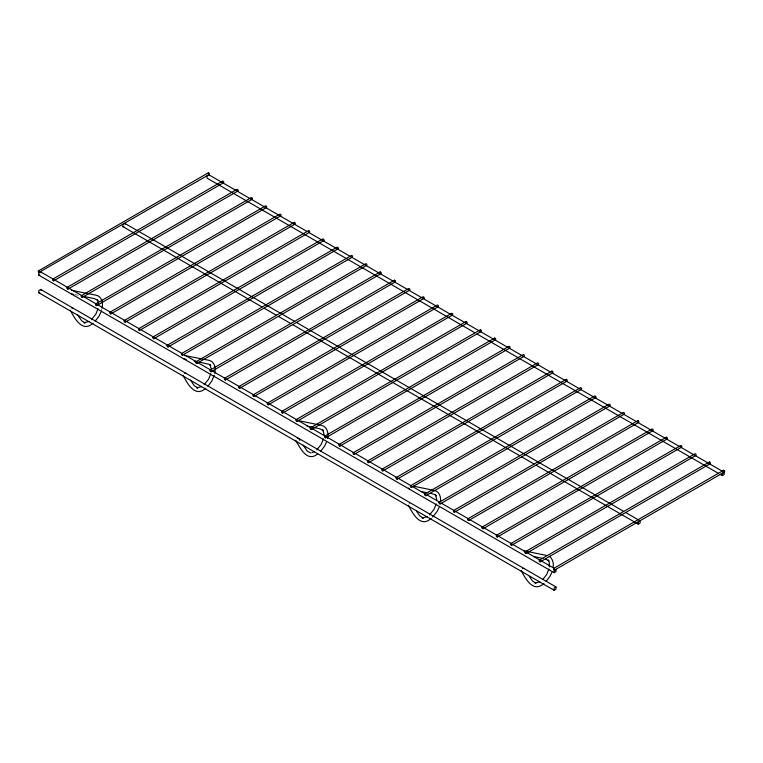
<?xml version="1.0" encoding="UTF-8"?>
<svg xmlns="http://www.w3.org/2000/svg" width="763" height="763" viewBox="0 0 763 763"><rect width="100%" height="100%" fill="white"/><g stroke="black" fill="none" stroke-linecap="round" stroke-linejoin="round"><path stroke-width="0.57" stroke-dasharray="3.81 2.86" d="M100.945 312.191L101.813 309.234M408.787 504.152L410.008 503.37M74.707 294.575L78.188 295.281"/><path stroke-width="1.14" d="M102.108 308.252C103.301 303.331 101.832 296.197 96.024 295.186L71.56 290.379M214.823 373.336C216.015 368.415 214.546 361.271 208.738 360.27L184.274 355.453M327.546 438.41L327.842 435.616M440.461 501.625C441.252 497.142 439.192 491.21 434.176 490.418M549.341 566.928L549.236 562.121L548.254 559.956L548.864 560.939L545.316 558.917M553.08 567.634C553.9 563.533 552.841 558.754 549.284 556.237M98.036 308.748L95.833 314.175L91.446 319.63M210.75 373.832L208.547 379.259L204.169 384.705M214.241 375.301L211.799 381.128L207.965 386.164M323.474 438.906L321.271 444.333L316.883 449.788M436.188 503.981L433.985 509.407L429.598 514.863M548.902 569.055L546.699 574.482L543.103 579.107M38.35 270.951L38.35 272.048L39.294 272.591L39.294 271.494L38.35 270.951L208.423 172.753L209.377 173.306L209.377 174.403L38.818 272.544M52.657 279.21L52.657 280.307L53.61 280.86L223.683 182.662L223.683 181.565L222.739 181.022L52.657 279.21L53.61 279.763L53.61 280.86M66.972 287.479L66.972 288.576L67.926 289.12L237.999 190.922L237.999 189.834L237.055 189.281L66.972 287.479L67.926 288.023L67.926 289.12M81.288 295.739L81.288 296.836L82.232 297.379L252.315 199.191L252.315 198.094L251.361 197.55L81.288 295.739L82.232 296.292L82.232 297.379M95.604 304.008L95.604 305.095L96.548 305.648L266.63 207.45L266.63 206.353L265.677 205.81L95.604 304.008L96.548 304.551L96.548 305.648M109.91 312.267L109.91 313.364L110.864 313.908L280.937 215.719L280.937 214.622L279.992 214.069L109.91 312.267L110.864 312.811L110.864 313.908M124.226 320.527L124.226 321.624L125.18 322.177L295.252 223.979L295.252 222.882L294.308 222.338L124.226 320.527L125.18 321.08L125.18 322.177M208.423 172.753L208.423 173.85M138.542 328.796L138.542 329.893L139.486 330.436L309.568 232.248L309.568 231.151L308.614 230.598L138.542 328.796L139.486 329.339L139.486 330.436M152.858 337.055L152.858 338.152L153.802 338.705L323.884 240.507L323.884 239.41L322.93 238.867L152.858 337.055L153.802 337.608L153.802 338.705M167.164 345.324L167.164 346.421L168.118 346.965L338.19 248.776L338.19 247.679L337.246 247.126L167.164 345.324L168.118 345.868L168.118 346.965M181.48 353.584L181.48 354.681L182.424 355.234L352.506 257.036L352.506 255.939L351.562 255.395L181.48 353.584L182.424 354.137L182.424 355.234M195.795 361.853L195.795 362.95L196.74 363.493L366.822 265.295L366.822 264.208L365.868 263.655L195.795 361.853L196.74 362.396L196.74 363.493M210.102 370.112L210.102 371.209L211.055 371.753L381.138 273.564L381.138 272.467L380.184 271.924L210.102 370.112L211.055 370.665L211.055 371.753M294.308 222.338L294.308 223.435M224.417 378.381L224.417 379.469L225.371 380.022L395.444 281.824L395.444 280.727L394.5 280.183L224.417 378.381L225.371 378.925L225.371 380.022M308.614 230.598L308.614 231.694M238.733 386.641L238.733 387.738L239.677 388.281L409.76 290.093L409.76 288.996L408.815 288.443L238.733 386.641L239.677 387.184L239.677 388.281M253.049 394.9L253.049 395.997L253.993 396.55L424.075 298.352L424.075 297.255L423.122 296.712L253.049 394.9L253.993 395.453L253.993 396.55M267.355 403.169L267.355 404.266L268.309 404.81L438.391 306.621L438.391 305.524L437.437 304.971L267.355 403.169L268.309 403.713L268.309 404.81M281.671 411.429L281.671 412.525L282.625 413.079L452.697 314.881L452.697 313.784L451.753 313.24L281.671 411.429L282.625 411.982L282.625 413.079M295.987 419.698L295.987 420.794L296.931 421.338L467.013 323.15L467.013 322.053L466.069 321.5L295.987 419.698L296.931 420.241L296.931 421.338M380.184 271.924L380.184 273.011M310.303 427.957L310.303 429.054L311.247 429.607L481.329 331.409L481.329 330.312L480.375 329.769L310.303 427.957L311.247 428.51L311.247 429.607M394.5 280.183L394.5 281.28M324.609 436.226L324.609 437.323L325.563 437.867L495.645 339.669L495.645 338.581L494.691 338.028L324.609 436.226L325.563 436.77L325.563 437.867M338.925 444.486L338.925 445.582L339.878 446.126L509.951 347.938L509.951 346.841L509.007 346.297L338.925 444.486L339.878 445.039L339.878 446.126M353.24 452.755L353.24 453.842L354.185 454.395L524.267 356.197L524.267 355.1L523.323 354.557L353.24 452.755L354.185 453.298L354.185 454.395M367.556 461.014L367.556 462.111L368.5 462.655L538.583 364.466L538.583 363.369L537.629 362.816L367.556 461.014L368.5 461.558L368.5 462.655M381.862 469.274L381.862 470.37L382.816 470.924L552.898 372.726L552.898 371.629L551.945 371.085L381.862 469.274L382.816 469.827L382.816 470.924M466.069 321.5L466.069 322.596M396.178 477.543L396.178 478.639L397.132 479.183L567.205 380.995L567.205 379.898L566.26 379.345L396.178 477.543L397.132 478.086L397.132 479.183M480.375 329.769L480.375 330.865M410.494 485.802L410.494 486.899L411.438 487.452L581.52 389.254L581.52 388.157L580.576 387.614L410.494 485.802L411.438 486.355L411.438 487.452M494.691 338.028L494.691 339.125L495.645 339.669M424.81 494.071L424.81 495.168L425.754 495.712L595.836 397.523L595.836 396.426L594.882 395.873L424.81 494.071L425.754 494.615L425.754 495.712M439.116 502.331L439.116 503.427L440.07 503.981L610.142 405.782L610.142 404.686L609.198 404.142L439.116 502.331L440.07 502.884L440.07 503.981M453.432 510.6L453.432 511.696L454.386 512.24L624.458 414.042L624.458 412.955L623.514 412.401L453.432 510.6L454.386 511.143L454.386 512.24M467.748 518.859L467.748 519.956L468.692 520.5L638.774 422.311L638.774 421.214L637.82 420.671L467.748 518.859L468.692 519.412L468.692 520.5M551.945 371.085L551.945 372.182M482.063 527.128L482.063 528.215L483.008 528.769L653.09 430.57L653.09 429.474L652.136 428.93L482.063 527.128L483.008 527.672L483.008 528.769M566.26 379.345L566.26 380.441M496.37 535.388L496.37 536.484L497.323 537.028L667.396 438.839L667.396 437.743L666.452 437.189L496.37 535.388L497.323 535.931L497.323 537.028M510.685 543.647L510.685 544.744L511.639 545.297L681.712 447.099L681.712 446.002L680.768 445.458L510.685 543.647L511.639 544.2L511.639 545.297M525.001 551.916L525.001 553.013L525.945 553.556L696.028 455.368L696.028 454.271L695.074 453.718L525.001 551.916L525.945 552.46L525.945 553.556M539.317 560.176L539.317 561.272L540.261 561.826L710.343 463.627L710.343 462.531L709.39 461.987L539.317 560.176L540.261 560.729L540.261 561.826M553.623 568.445L553.623 569.541L554.577 570.085L724.65 471.896L724.65 470.8L723.705 470.246L553.623 568.445L554.577 568.988L554.577 570.085M637.82 420.671L637.82 421.758M666.452 437.189L666.452 438.286L667.396 438.839M709.39 461.987L709.39 463.084M723.705 470.246L723.705 471.343M100.945 312.191L99.085 316.054L95.251 321.089M326.373 442.34L324.513 446.212L320.689 451.238M439.097 507.414L437.237 511.286L432.697 517.066M551.811 572.498L549.951 576.361L546.117 581.396M93.086 323.13C82.852 332.668 75.222 319.592 70.806 311.142L70.196 310.169M205.8 388.205C195.576 397.742 187.946 384.666 183.521 376.216L182.92 375.243M317.761 453.832C307.527 462.531 300.717 449.006 296.244 441.291L295.634 440.327M431.238 518.354C421.004 527.891 413.374 514.825 408.958 506.365L408.348 505.402M543.952 583.437C533.728 592.975 526.098 579.899 521.673 571.449L521.072 570.476M88.918 321.481L84.025 322.787L85.179 322.825L81.689 320.794L77.75 315.014M201.632 386.555L196.749 387.862L197.894 387.9L194.412 385.868L190.464 380.088M311.819 452.707L314.356 451.629M427.07 516.704L422.177 518.02L423.331 518.058L419.841 516.026L416.56 511.21M539.784 581.788L534.901 583.094L536.046 583.132L532.564 581.101L529.274 576.284M306.802 231.332L208.9 174.803L207.002 175.9L207.002 178.094L474.948 332.792M294.852 321.528L124.808 223.359L122.91 224.446L122.91 226.64L262.033 306.964M122.91 226.64L123.864 226.544M181.909 353.422L40.716 271.905L38.818 273.001L38.818 275.195L554.1 572.689L555.998 571.592L555.998 569.398L554.1 570.495L554.1 572.689M38.818 275.195L39.771 275.1M40.716 289.463L38.818 290.56L38.818 292.754L554.1 590.247L555.998 589.15L555.998 586.957L40.716 289.463L41.116 290.331M38.818 292.754L39.771 292.658M722.284 475.587L724.182 474.491L724.182 472.297L722.284 473.394L722.284 475.587L720.224 474.395M638.192 524.133L640.09 523.036L640.09 520.852L638.192 521.94L638.192 524.133L536.17 465.23M555.998 586.957L554.1 588.054L554.1 590.247M237.999 190.922L237.055 190.378M252.315 199.191L251.361 198.638M266.63 207.45L265.677 206.907M323.884 240.507L322.93 239.963M338.19 248.776L337.246 248.223M424.075 298.352L423.122 297.808M71.856 308.138L73.143 308.262M595.836 397.523L594.882 396.97M184.57 373.212L185.857 373.345M681.712 447.099L680.768 446.555M297.284 438.286L298.581 438.42L299.897 440.346M522.722 568.445L524.009 568.569M71.226 293.86L73.544 294.337M83.997 296.473L94.45 298.61L97.988 300.632L97.387 299.649L98.694 304.542M183.94 358.934L186.258 359.411M194.393 361.071L196.711 361.548M199.038 362.024L209.215 364.323L210.712 365.706L210.102 364.733L211.408 369.616M298.161 420.575L321.452 425.344C325.83 425.954 327.909 430.723 327.937 434.681M307.108 426.155L319.888 428.768L323.426 430.78L322.816 429.807L324.132 434.691M413.212 486.126L433.002 490.18M420.985 491.467L427.957 492.888M430.275 493.365L434.652 494.472L436.14 495.855L435.539 494.882L436.846 499.775M523.599 550.733L546.89 555.493M533.709 556.542L542.998 558.44M310.608 452.974L307.127 450.952L303.178 445.163M308.862 232.515L550.018 371.743M552.078 372.935L722.122 471.105M477.009 333.975L718.155 473.203M296.912 322.72L623.6 511.324M625.66 512.517L639.06 520.252M264.093 308.157L276.464 315.291M278.524 316.483L290.894 323.626M292.954 324.819L519.679 455.711M521.739 456.903L534.1 464.038M183.969 354.604L410.685 485.506M412.754 486.699L425.115 493.833M427.175 495.025L439.545 502.168M441.605 503.351L553.938 568.206M408.644 488.034L409.378 489.093M208.9 174.803L209.291 175.671M124.808 223.359L125.199 224.227M40.716 271.905L41.116 272.772"/></g></svg>
